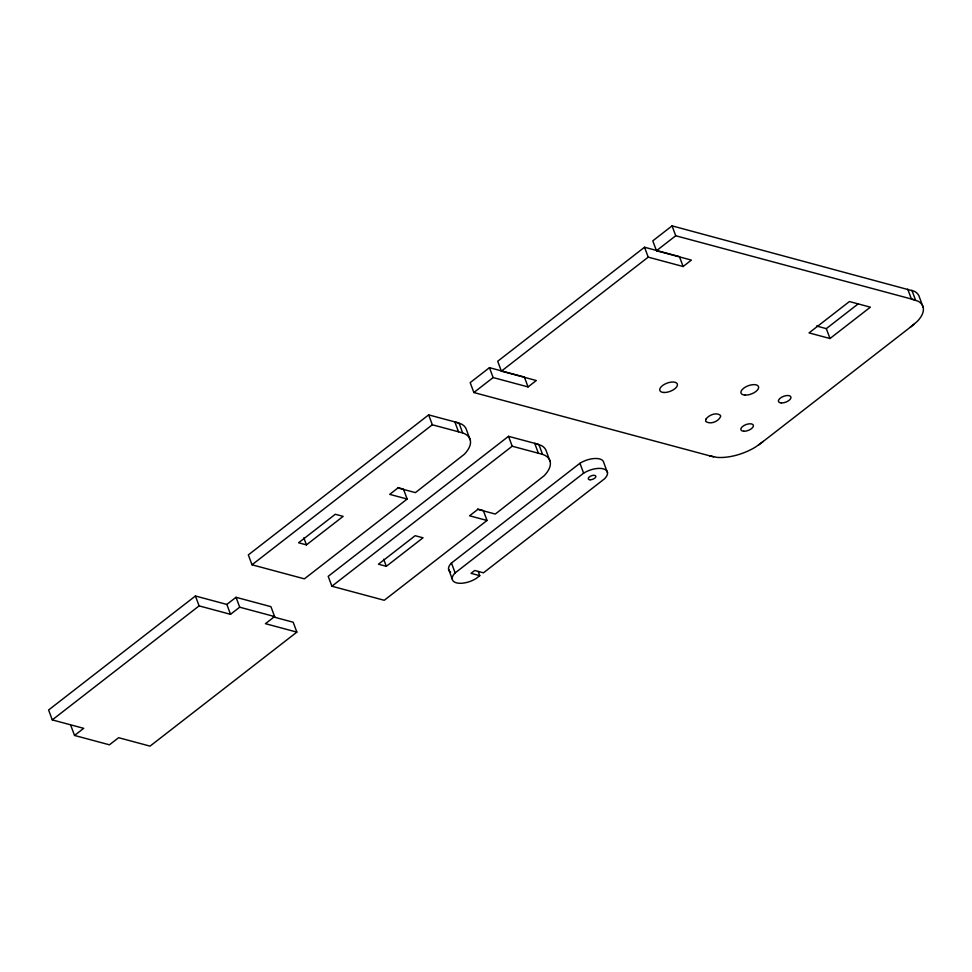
<?xml version="1.0" encoding="UTF-8"?>
<svg xmlns="http://www.w3.org/2000/svg" width="972" height="972" viewBox="0 0 972 972"><rect width="100%" height="100%" fill="white"/><g stroke="black" fill="none" stroke-linecap="round" stroke-linejoin="round"><path stroke-width="1.46" d="M763.251 441.422L755.511 447.047A36.596 17.289 -20.4 0 1 716.923 457.362L709.536 455.771M273.181 616.856L293.18 622.226L296.861 632.116L265.441 623.684L274.614 616.564L270.933 606.674L236.026 597.294L226.84 604.426L195.421 595.994L48.6 709.997L52.281 719.9L83.701 728.332L74.528 735.452L70.847 725.562M407.171 499.037L389.711 494.359L397.961 487.944L415.421 492.622L464.191 454.386A36.596 17.289 -20.4 0 0 465.151 433.974L462.66 432.917L458.991 423.014L428.652 414.886L248.334 554.903L252.015 564.793L304.394 578.85L407.171 499.037L403.489 489.147L397.67 487.58M923.157 307.237L919.476 297.335A36.596 17.289 -20.4 0 0 914.373 291.284L672.065 225.869L652.795 240.837L656.465 250.727L691.384 260.095L683.122 266.51L679.44 256.62L644.533 247.24L497.713 361.256L501.394 371.146L536.301 380.514L528.051 386.929L524.37 377.039L489.451 367.671L470.181 382.628L473.862 392.53L713.679 456.889M52.281 719.9L199.102 605.884L230.522 614.316L239.695 607.196L274.614 616.564M252.015 564.793L432.333 424.776L462.66 432.917M473.862 392.53L493.132 377.561L528.051 386.929M501.394 371.146L648.215 257.143L683.122 266.51M656.465 250.727L675.734 235.759L915.551 300.117L911.882 290.227M306.435 544.879L343.14 516.375L335.291 514.273L298.586 542.777L306.435 544.879L303.811 537.808M487.033 520.47L469.573 515.792L477.835 509.377L495.295 514.054L544.053 475.818A36.596 17.289 -20.4 0 0 545.025 455.406L542.534 454.349L538.853 444.447L508.526 436.319L328.208 576.335L331.889 586.225L384.256 600.283L487.033 520.47L483.351 510.579L477.531 509.024M331.889 586.225L512.195 446.209L542.534 454.349M296.861 632.116L150.04 746.132L118.62 737.699L109.435 744.819L74.528 735.452M386.309 566.312L423.014 537.808L415.153 535.706L378.448 564.21L386.309 566.312L383.673 559.24M450.631 572.071A16.232 7.667 -20.4 0 1 451.47 563.019L579.944 463.255A16.232 7.667 -20.4 0 1 603.819 462.793L607.5 472.684M479.767 575.679L476.098 578.534A16.232 7.667 -20.4 0 1 456.451 582.848A16.232 7.667 -20.4 0 1 455.151 572.909L583.625 473.157A16.232 7.667 -20.4 0 1 603.272 468.832A16.232 7.667 -20.4 0 1 604.572 478.771L483.436 572.836L474.713 570.491L471.043 573.346L479.767 575.679L478.2 571.439M816.529 326.009L826.309 328.633L858.373 303.726M829.991 338.523L870.365 307.164L849.419 301.551L809.044 332.898L829.991 338.523L826.309 328.633M758.889 444.812L914.421 324.028M910.071 327.406L917.082 321.586A36.596 17.289 -20.4 0 0 918.042 301.186L911.408 299.012L907.727 289.109M672.065 225.869L675.734 235.759M644.533 247.24L648.215 257.143M579.944 463.255L583.625 473.157M550.128 461.457L546.446 451.567A36.596 17.289 -20.4 0 0 541.343 445.516L534.709 443.341L538.391 453.231M489.451 367.671L493.132 377.561M508.526 436.319L512.195 446.209M470.266 440.024L466.584 430.134A36.596 17.289 -20.4 0 0 461.481 424.084L454.835 421.909L458.517 431.799M428.652 414.886L432.333 424.776M451.47 563.019L455.151 572.909M448.554 569.106L452.223 579.008M236.026 597.294L239.695 607.196M226.84 604.426L230.522 614.316M195.421 595.994L199.102 605.884M705.793 419.26L705.672 421.35C710.192 424.946 718.697 421.544 720.665 416.368L720.471 415.384C716.109 411.836 708.758 415.117 705.793 419.26M663.949 392.494A9.319 4.398 -20.4 0 0 677.435 384.888A9.319 4.398 -20.4 0 0 664.338 384.377A9.319 4.398 -20.4 0 0 663.949 392.494M781.391 402.979A6.658 3.147 -20.4 0 0 791.014 397.548A6.658 3.147 -20.4 0 0 781.658 397.183A6.658 3.147 -20.4 0 0 781.391 402.979M743.811 431.252A6.658 3.147 -20.4 0 0 753.446 425.809A6.658 3.147 -20.4 0 0 744.078 425.457A6.658 3.147 -20.4 0 0 743.811 431.252M745.147 395.118A9.331 4.41 -20.4 0 0 758.646 387.5A9.331 4.41 -20.4 0 0 745.524 386.99A9.331 4.41 -20.4 0 0 745.147 395.118M590.101 479.779A3.997 1.883 -20.4 0 0 595.872 476.511A3.997 1.883 -20.4 0 0 590.259 476.304A3.997 1.883 -20.4 0 0 590.101 479.779"/></g></svg>
